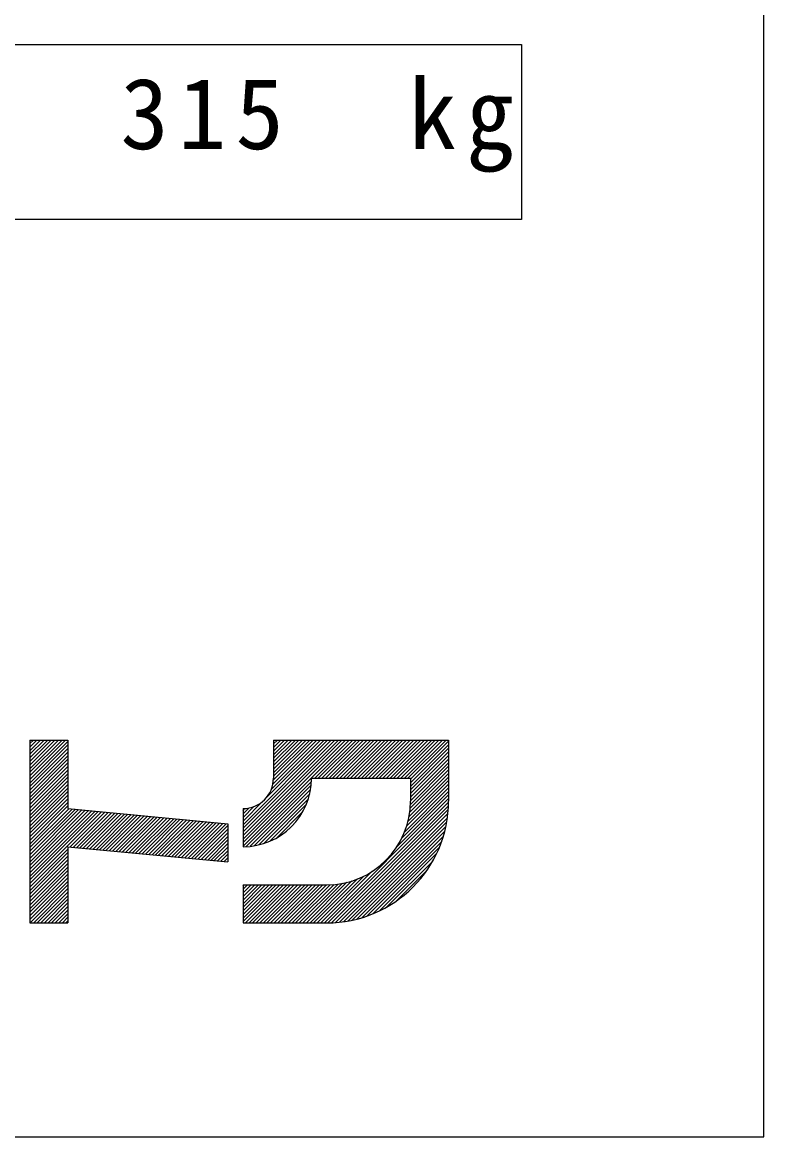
# Model space of a CAD drawing. Units: millimetres, scale not verified. Extents: x -8261 to 8589, y -8275 to 4017.
# Drawn here: x -3131 to -2596, y -3932 to -3128 of the extents above; entities that cross this region are included whole.
import ezdxf

# ---------------------------------------------------------------- set-up
doc = ezdxf.new("R2010")
doc.units = ezdxf.units.MM
doc.header["$LTSCALE"] = 20
doc.layers.add('1-1_単点2', color=7, linetype='Continuous')
doc.layers.add('1-F', color=7, linetype='Continuous')
doc.styles.add('ＭＳ ゴシック', font='')
doc.styles.get('ＭＳ ゴシック').set_extended_font_data('MS Gothic')

msp = doc.modelspace()

# ---------------------------------------------------------------- linework, layer by layer
at = {"layer": '1-1_単点2'}
for p, q in [((-3125.84, -3645.81), (-3098.35, -3645.81)), ((-3125.84, -3671.65), (-3100.01, -3645.81)), ((-3125.84, -3669.06), (-3102.6, -3645.81)), ((-3125.84, -3666.46), (-3105.19, -3645.81)), ((-3125.84, -3663.87), (-3107.78, -3645.81)), ((-3125.84, -3661.28), (-3110.38, -3645.81)), ((-3125.84, -3658.69), (-3112.97, -3645.81)), ((-3125.84, -3656.1), (-3115.56, -3645.81)), ((-3125.84, -3653.51), (-3118.15, -3645.81)), ((-3125.84, -3650.91), (-3120.74, -3645.81)), ((-3125.84, -3648.32), (-3123.33, -3645.81)), ((-3125.84, -3674.24), (-3098.35, -3646.75)), ((-3125.84, -3676.83), (-3098.35, -3649.34)), ((-3125.84, -3679.42), (-3098.35, -3651.93)), ((-2971.91, -3722.45), (-2895.27, -3645.81)), ((-2971.91, -3719.86), (-2897.86, -3645.81)), ((-2971.91, -3717.27), (-2900.45, -3645.81)), ((-2971.91, -3714.68), (-2903.04, -3645.81)), ((-2971.91, -3712.09), (-2905.63, -3645.81)), ((-2971.91, -3709.49), (-2908.22, -3645.81)), ((-2971.91, -3706.9), (-2910.82, -3645.81)), ((-2955.2, -3687.61), (-2913.41, -3645.81)), ((-2951.38, -3681.19), (-2916, -3645.81)), ((-2950.33, -3677.55), (-2918.59, -3645.81)), ((-2949.95, -3674.58), (-2921.18, -3645.81)), ((-2949.91, -3645.81), (-2823.47, -3645.81)), ((-2949.91, -3645.81), (-2949.91, -3673.3)), ((-2949.91, -3671.95), (-2923.77, -3645.81)), ((-2949.91, -3669.36), (-2926.37, -3645.81)), ((-2949.91, -3666.77), (-2928.96, -3645.81)), ((-2949.91, -3664.18), (-2931.55, -3645.81)), ((-2949.91, -3661.59), (-2934.14, -3645.81)), ((-2949.91, -3658.99), (-2936.73, -3645.81)), ((-2949.91, -3656.4), (-2939.33, -3645.81)), ((-2949.91, -3653.81), (-2941.92, -3645.81)), ((-2949.91, -3651.22), (-2944.51, -3645.81)), ((-2949.91, -3648.63), (-2947.1, -3645.81)), ((-2949.91, -3646.04), (-2949.69, -3645.81)), ((-2920.16, -3673.3), (-2892.67, -3645.81)), ((-2917.57, -3673.3), (-2890.08, -3645.81)), ((-2914.98, -3673.3), (-2887.49, -3645.81)), ((-2912.39, -3673.3), (-2884.9, -3645.81)), ((-2909.8, -3673.3), (-2882.31, -3645.81)), ((-2907.21, -3673.3), (-2879.72, -3645.81)), ((-2904.61, -3673.3), (-2877.13, -3645.81)), ((-2902.02, -3673.3), (-2874.53, -3645.81)), ((-2899.43, -3673.3), (-2871.94, -3645.81)), ((-2896.84, -3673.3), (-2869.35, -3645.81)), ((-2894.25, -3673.3), (-2866.76, -3645.81)), ((-2891.66, -3673.3), (-2864.17, -3645.81)), ((-2889.07, -3673.3), (-2861.58, -3645.81)), ((-2886.47, -3673.3), (-2858.98, -3645.81)), ((-2883.88, -3673.3), (-2856.39, -3645.81)), ((-2881.29, -3673.3), (-2853.8, -3645.81)), ((-2878.7, -3673.3), (-2851.21, -3645.81)), ((-2876.11, -3673.3), (-2848.62, -3645.81)), ((-2873.51, -3673.3), (-2846.03, -3645.81)), ((-2870.92, -3673.3), (-2843.43, -3645.81)), ((-2868.33, -3673.3), (-2840.84, -3645.81)), ((-2865.74, -3673.3), (-2838.25, -3645.81)), ((-2863.15, -3673.3), (-2835.66, -3645.81)), ((-2860.55, -3673.3), (-2833.07, -3645.81)), ((-2857.96, -3673.3), (-2830.48, -3645.81)), ((-2855.37, -3673.3), (-2827.88, -3645.81)), ((-2852.78, -3673.3), (-2825.29, -3645.81)), ((-2850.96, -3674.07), (-2823.47, -3646.58)), ((-2850.96, -3676.66), (-2823.47, -3649.17)), ((-2850.96, -3679.25), (-2823.47, -3651.76)), ((-2823.47, -3645.81), (-2823.47, -3689.8)), ((-3125.84, -3682.02), (-3098.35, -3654.53)), ((-3125.84, -3684.61), (-3098.35, -3657.12)), ((-3125.84, -3687.2), (-3098.35, -3659.71)), ((-2850.96, -3681.85), (-2823.47, -3654.36)), ((-2850.96, -3684.44), (-2823.47, -3656.95)), ((-2850.96, -3687.03), (-2823.47, -3659.54)), ((-3125.84, -3689.79), (-3098.35, -3662.3)), ((-3125.84, -3692.38), (-3098.35, -3664.89)), ((-3125.84, -3694.97), (-3098.35, -3667.48)), ((-2851.18, -3695.03), (-2823.47, -3667.31)), ((-2851.01, -3692.26), (-2823.47, -3664.72)), ((-2850.96, -3689.62), (-2823.47, -3662.13)), ((-3125.84, -3697.57), (-3098.35, -3670.08)), ((-3125.84, -3700.16), (-3098.35, -3672.67)), ((-3125.84, -3702.75), (-3098.35, -3675.26)), ((-2969.59, -3722.73), (-2922.48, -3675.62)), ((-2852.74, -3704.36), (-2823.47, -3675.09)), ((-2852.01, -3701.04), (-2823.47, -3672.5)), ((-2851.51, -3697.95), (-2823.47, -3669.91)), ((-3125.84, -3705.34), (-3098.35, -3677.85)), ((-3125.84, -3707.93), (-3098.35, -3680.44)), ((-3125.84, -3710.52), (-3098.35, -3683.03)), ((-2966.79, -3722.52), (-2922.69, -3678.42)), ((-2963.79, -3722.11), (-2923.09, -3681.42)), ((-2960.55, -3721.46), (-2923.75, -3684.66)), ((-2857.24, -3716.64), (-2823.47, -3682.86)), ((-2855.17, -3711.98), (-2823.47, -3680.27)), ((-2853.75, -3707.96), (-2823.47, -3677.68)), ((-3125.84, -3713.12), (-3098.35, -3685.63)), ((-3125.84, -3715.71), (-3098.35, -3688.22)), ((-3125.84, -3718.3), (-3098.35, -3690.81)), ((-2971.91, -3704.31), (-2957.6, -3690)), ((-2956.97, -3720.47), (-2924.73, -3688.24)), ((-2952.88, -3718.98), (-2926.23, -3692.33)), ((-2913.18, -3777.76), (-2823.47, -3688.05)), ((-2910.58, -3777.76), (-2823.47, -3690.64)), ((-2860.65, -3722.65), (-2823.47, -3685.46)), ((-3125.84, -3720.89), (-3098.35, -3693.4)), ((-3125.84, -3723.48), (-3097.71, -3695.36)), ((-3125.84, -3726.07), (-3095.35, -3695.58)), ((-3125.84, -3728.66), (-3092.98, -3695.81)), ((-3125.84, -3731.26), (-3090.62, -3696.03)), ((-3125.84, -3733.85), (-3088.25, -3696.26)), ((-3125.84, -3736.44), (-3085.88, -3696.48)), ((-3125.84, -3739.03), (-3083.52, -3696.71)), ((-3125.84, -3741.62), (-3081.15, -3696.93)), ((-3125.84, -3744.21), (-3078.78, -3697.16)), ((-3125.84, -3746.81), (-3076.42, -3697.38)), ((-3125.84, -3749.4), (-3074.05, -3697.61)), ((-3096.78, -3722.93), (-3071.68, -3697.83)), ((-3094.42, -3723.16), (-3069.32, -3698.06)), ((-3092.05, -3723.38), (-3066.95, -3698.28)), ((-3089.68, -3723.61), (-3064.59, -3698.51)), ((-3087.32, -3723.83), (-3062.22, -3698.73)), ((-3084.95, -3724.06), (-3059.85, -3698.96)), ((-3082.58, -3724.28), (-3057.49, -3699.19)), ((-3080.22, -3724.51), (-3055.12, -3699.41)), ((-3077.85, -3724.73), (-3052.75, -3699.64)), ((-3075.49, -3724.96), (-3050.39, -3699.86)), ((-3073.12, -3725.19), (-3048.02, -3700.09)), ((-3070.75, -3725.41), (-3045.65, -3700.31)), ((-3068.39, -3725.64), (-3043.29, -3700.54)), ((-3066.02, -3725.86), (-3040.92, -3700.76)), ((-2971.91, -3701.72), (-2964.02, -3693.83)), ((-2971.91, -3699.13), (-2967.66, -3694.88)), ((-2971.91, -3696.54), (-2970.63, -3695.26)), ((-2971.91, -3695.29), (-2971.91, -3722.78)), ((-2947.86, -3716.54), (-2928.66, -3697.35)), ((-2907.93, -3777.69), (-2823.54, -3693.3)), ((-2905.18, -3777.54), (-2823.69, -3696.05)), ((-2902.34, -3777.29), (-2823.94, -3698.89)), ((-3063.65, -3726.09), (-3038.56, -3700.99)), ((-3061.29, -3726.31), (-3036.19, -3701.21)), ((-3058.92, -3726.54), (-3033.82, -3701.44)), ((-3056.56, -3726.76), (-3031.46, -3701.66)), ((-3054.19, -3726.99), (-3029.09, -3701.89)), ((-3051.82, -3727.21), (-3026.72, -3702.12)), ((-3049.46, -3727.44), (-3024.36, -3702.34)), ((-3047.09, -3727.66), (-3021.99, -3702.57)), ((-3044.72, -3727.89), (-3019.62, -3702.79)), ((-3042.36, -3728.12), (-3017.26, -3703.02)), ((-3039.99, -3728.34), (-3014.89, -3703.24)), ((-3037.63, -3728.57), (-3012.53, -3703.47)), ((-3035.26, -3728.79), (-3010.16, -3703.69)), ((-3032.89, -3729.02), (-3007.79, -3703.92)), ((-3030.52, -3729.24), (-3005.43, -3704.14)), ((-3028.16, -3729.47), (-3003.06, -3704.37)), ((-3025.79, -3729.69), (-3000.7, -3704.59)), ((-3023.43, -3729.92), (-2998.33, -3704.82)), ((-3021.06, -3730.14), (-2995.96, -3705.05)), ((-3018.69, -3730.37), (-2993.6, -3705.27)), ((-3016.33, -3730.59), (-2991.23, -3705.5)), ((-3013.96, -3730.82), (-2988.86, -3705.72)), ((-3011.6, -3731.05), (-2986.5, -3705.95)), ((-3009.23, -3731.27), (-2984.13, -3706.17)), ((-3006.86, -3731.5), (-2982.9, -3707.53)), ((-2982.9, -3706.29), (-2982.9, -3733.78)), ((-2938.75, -3710.04), (-2935.17, -3706.45)), ((-2899.39, -3776.93), (-2824.29, -3701.83)), ((-2896.32, -3776.45), (-2824.77, -3704.91)), ((-2893.11, -3775.83), (-2825.4, -3708.12)), ((-3004.5, -3731.72), (-2982.9, -3710.13)), ((-3002.13, -3731.95), (-2982.9, -3712.72)), ((-2999.76, -3732.17), (-2982.9, -3715.31)), ((-2889.73, -3775.04), (-2826.19, -3711.5)), ((-2886.14, -3774.05), (-2827.18, -3715.09)), ((-3125.84, -3751.99), (-3098.35, -3724.5)), ((-3098.35, -3722.78), (-2982.9, -3733.78)), ((-3098.35, -3722.78), (-3098.35, -3777.76)), ((-2997.4, -3732.4), (-2982.9, -3717.9)), ((-2995.03, -3732.62), (-2982.9, -3720.49)), ((-2992.66, -3732.85), (-2982.9, -3723.08)), ((-2882.3, -3772.8), (-2828.43, -3718.93)), ((-2878.12, -3771.21), (-2830.02, -3723.11)), ((-3125.84, -3754.58), (-3098.35, -3727.09)), ((-3125.84, -3757.17), (-3098.35, -3729.68)), ((-3125.84, -3759.77), (-3098.35, -3732.28)), ((-2990.3, -3733.07), (-2982.9, -3725.68)), ((-2987.93, -3733.3), (-2982.9, -3728.27)), ((-2985.57, -3733.52), (-2982.9, -3730.86)), ((-2873.46, -3769.14), (-2832.08, -3727.76)), ((-3125.84, -3762.36), (-3098.35, -3734.87)), ((-3125.84, -3764.95), (-3098.35, -3737.46)), ((-3125.84, -3767.54), (-3098.35, -3740.05)), ((-2983.2, -3733.75), (-2982.9, -3733.45)), ((-2915.77, -3777.76), (-2878.58, -3740.57)), ((-2868.04, -3766.31), (-2834.91, -3733.19)), ((-2861.01, -3761.88), (-2839.35, -3740.22)), ((-3125.84, -3770.13), (-3098.35, -3742.64)), ((-3125.84, -3772.72), (-3098.35, -3745.23)), ((-3125.84, -3775.32), (-3098.35, -3747.83)), ((-2926.14, -3777.76), (-2896.87, -3748.49)), ((-2923.54, -3777.76), (-2893.26, -3747.48)), ((-2920.95, -3777.76), (-2889.25, -3746.06)), ((-2918.36, -3777.76), (-2884.59, -3743.99)), ((-3125.69, -3777.76), (-3098.35, -3750.42)), ((-3123.1, -3777.76), (-3098.35, -3753.01)), ((-3120.51, -3777.76), (-3098.35, -3755.6)), ((-2971.91, -3750.27), (-2971.91, -3777.76)), ((-2971.91, -3750.27), (-2911.43, -3750.27)), ((-2971.91, -3776.88), (-2945.3, -3750.27)), ((-2971.91, -3774.29), (-2947.89, -3750.27)), ((-2971.91, -3771.69), (-2950.48, -3750.27)), ((-2971.91, -3769.1), (-2953.07, -3750.27)), ((-2971.91, -3766.51), (-2955.67, -3750.27)), ((-2971.91, -3763.92), (-2958.26, -3750.27)), ((-2971.91, -3761.33), (-2960.85, -3750.27)), ((-2971.91, -3758.74), (-2963.44, -3750.27)), ((-2971.91, -3756.14), (-2966.03, -3750.27)), ((-2971.91, -3753.55), (-2968.62, -3750.27)), ((-2971.91, -3750.96), (-2971.22, -3750.27)), ((-2970.2, -3777.76), (-2942.71, -3750.27)), ((-2967.6, -3777.76), (-2940.12, -3750.27)), ((-2965.01, -3777.76), (-2937.52, -3750.27)), ((-2962.42, -3777.76), (-2934.93, -3750.27)), ((-2959.83, -3777.76), (-2932.34, -3750.27)), ((-2957.24, -3777.76), (-2929.75, -3750.27)), ((-2954.64, -3777.76), (-2927.16, -3750.27)), ((-2952.05, -3777.76), (-2924.57, -3750.27)), ((-2949.46, -3777.76), (-2921.97, -3750.27)), ((-2946.87, -3777.76), (-2919.38, -3750.27)), ((-2944.28, -3777.76), (-2916.79, -3750.27)), ((-2941.69, -3777.76), (-2914.2, -3750.27)), ((-2939.1, -3777.76), (-2911.61, -3750.27)), ((-2936.5, -3777.76), (-2908.96, -3750.22)), ((-2933.91, -3777.76), (-2906.2, -3750.04)), ((-2931.32, -3777.76), (-2903.28, -3749.72)), ((-2928.73, -3777.76), (-2900.18, -3749.22)), ((-3117.92, -3777.76), (-3098.35, -3758.19)), ((-3115.33, -3777.76), (-3098.35, -3760.78)), ((-3112.73, -3777.76), (-3098.35, -3763.38)), ((-3110.14, -3777.76), (-3098.35, -3765.97)), ((-3107.55, -3777.76), (-3098.35, -3768.56)), ((-3104.96, -3777.76), (-3098.35, -3771.15)), ((-3102.37, -3777.76), (-3098.35, -3773.74)), ((-3099.78, -3777.76), (-3098.35, -3776.33)), ((-2971.91, -3777.76), (-2911.43, -3777.76))]:
    msp.add_line(p, q, dxfattribs=at)
msp.add_lwpolyline([(-3495.21, -3143.59), (-2770.71, -3143.59), (-2770.71, -3269.93), (-3495.21, -3269.93)], close=True, dxfattribs=at)
for points in [[(-3125.84, -3645.81), (-3125.84, -3777.76), (-3098.35, -3777.76)], [(-3098.35, -3645.81), (-3098.35, -3695.29), (-2982.9, -3706.29)], [(-2922.43, -3673.3), (-2850.96, -3673.3), (-2850.96, -3689.8)]]:
    msp.add_lwpolyline(points, dxfattribs=at)
for centre, radius, start in [((-2971.91, -3673.3), 21.99, 270.00009), ((-2971.91, -3673.3), 49.48, 270.00009), ((-2911.43, -3689.8), 60.48, 270), ((-2911.43, -3689.8), 87.96, 270)]:
    msp.add_arc(centre, radius, start, 0, dxfattribs=at)
at = {"layer": '1-F'}
for p, q in [((-2595.88, -3932.16), (-2595.88, -132.16)), ((-8155.88, -3932.16), (-2595.88, -3932.16))]:
    msp.add_line(p, q, dxfattribs=at)

# ---------------------------------------------------------------- texts
at = {"layer": '1-1_単点2', "insert": (-3476.99, -3236.07), "char_height": 51.32, "attachment_point": 7, "style": 'ＭＳ ゴシック'}
msp.add_mtext('\\T1.19;参考重量\u3000315\u3000kg', dxfattribs=at)

doc.saveas('drawing.dxf')
